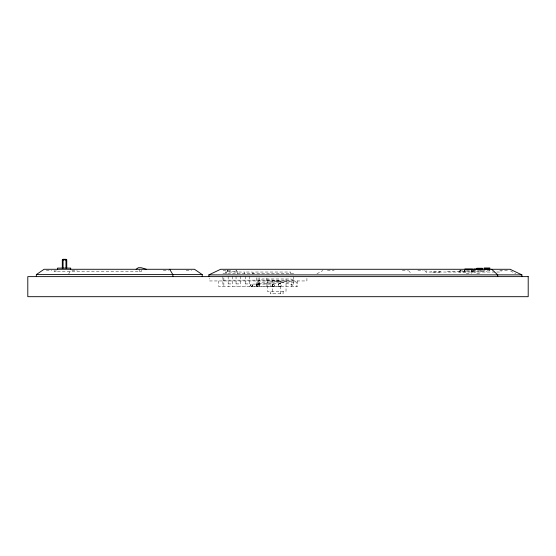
<?xml version="1.0" encoding="UTF-8"?>
<svg xmlns="http://www.w3.org/2000/svg" width="556" height="556" viewBox="0 0 556 556"><rect width="100%" height="100%" fill="white"/><g stroke="black" fill="none" stroke-linecap="round" stroke-linejoin="round"><path stroke-width="0.42" stroke-dasharray="2.78 2.08" d="M259.402 277.771C258.971 279.446 261.306 287.973 256.941 286.062C256.031 285.228 256.726 283.553 257.956 283.602L279.863 283.602C281.711 283.532 281.711 286.555 279.863 286.486L251.576 286.444L250.492 285.179L251.757 284.088L273.524 284.088C277.305 286.938 269.368 286.347 273.524 284.088M256.559 284.741L256.858 284.13M68.687 273.934L70.688 270.612M459.833 271.773L459.833 270.855L460.618 270.063M460.82 270.063L460.027 270.855L460.027 271.773M257.24 283.796A1.446 1.446 0 0 0 257.24 286.291A1.446 1.446 0 0 0 259.402 285.047A1.446 1.446 0 0 0 257.24 283.796L256.941 284.026L258.901 283.956L257.956 283.602M257.122 286.59L257.122 282.128L262.265 278.987L291.045 278.987L296.188 282.128L296.188 286.59M316.941 273.802L322.897 270.515M256.566 284.735L259.402 285.047M279.863 283.602C278.007 283.532 278.007 286.555 279.863 286.486M251.576 286.444L252.841 285.353L251.757 284.088M46.315 270.723L51.729 270.723M71.946 270.723L77.194 270.723M163.29 270.723L168.531 270.723M186.184 270.723L191.605 270.723M223.032 270.723L230.851 270.723M327.401 270.723L334.121 270.723M402.315 270.723L407.555 270.723M417.89 270.723L423.137 270.723M466.679 270.723L471.926 270.723M472.544 270.723L491.455 270.723M499.768 270.723L507.545 270.723M459.833 270.855L465.018 270.855L465.018 271.773M447.302 271.377L486.917 271.377M494.896 272.03L426.827 272.03L426.827 270.654M496.737 272.03L501.053 272.03L501.053 270.654M222.893 273.74L293.714 273.74M266.887 280.029L272.086 280.029L292.588 284.853L292.588 286.59M222.893 280.161L293.714 280.161M257.122 282.128L296.188 282.128M228.155 283.921L232.484 283.921M236.05 283.921L240.512 283.921M245.272 283.921L249.727 283.921M510.519 270.925L515.739 273.802M258.679 283.796L259.353 284.665L259.061 284.13M464.225 270.063L465.018 270.855M464.024 270.063L464.816 270.855M424.714 270.522L427.425 273.628M408.486 270.522L411.197 273.628M471.008 270.001L473.107 273.594M489.815 268.895L489.815 270.723M481.406 269.014L481.406 271.377M480.238 269.014L480.238 273.211L474.991 273.211L474.991 269.014M473.83 269.014L473.83 271.377M472.517 269.014L472.544 272.03M471.398 270.696L471.398 273.211L466.025 273.211L466.025 270.696M465.671 272.03L459.173 272.03M464.906 269.014L464.816 271.773M440.748 272.03L440.748 271.641L430.914 271.641L430.914 272.03M439.442 271.641L439.442 272.558L432.359 272.558L432.359 271.641M306.919 278.354L306.919 280.954L209.348 280.954L209.348 278.354M297.495 280.954L297.495 286.59L218.772 286.59L218.772 280.954M293.714 276.624L293.714 286.59M291.372 286.59L291.372 281.343L270.918 281.343L270.918 286.59M290.656 273.74L290.656 272.03L253.8 272.03L253.8 273.74M286.027 278.987L286.027 291.309L267.283 291.309L267.283 278.987M283.094 291.309L283.094 293.804L270.216 293.804L270.216 291.309M280.752 293.804L280.752 280.822L272.558 280.822L272.558 293.804M266.887 278.063L266.887 286.59M258.067 277.889L258.067 286.59M256.518 277.771L256.518 285.033M252.334 273.74L252.334 272.03L246.037 272.03L246.037 273.74M249.727 276.228L249.727 286.59M245.272 276.228L245.272 286.59M244.654 273.74L244.654 272.03L225.25 272.03L225.25 273.74M240.512 276.228L240.512 286.59M237.475 273.837L237.475 271.377L226.195 271.377L226.195 273.837M236.481 270.063L236.481 271.377M236.064 270.063L236.064 271.377M236.05 276.228L236.05 286.59M232.484 276.228L232.484 286.59M228.155 276.228L228.155 286.59M227.404 270.063L227.404 271.377M227.168 270.063L227.168 271.377M223.873 278.063L223.873 286.59M222.893 276.624L222.893 286.59M141.231 270.112L141.231 271.773L54.154 271.773L54.154 270.112M139.424 269.278L139.424 271.773M55.954 270.112L55.954 271.773M272.774 286.243A1.181 1.181 0 0 0 274.615 285.353A1.181 1.181 0 0 0 272.926 284.199A1.181 1.181 0 0 0 272.774 286.243M279.14 286.291A1.446 1.446 0 0 0 281.301 285.047A1.446 1.446 0 0 0 279.14 283.796A1.446 1.446 0 0 0 279.14 286.291M250.999 286.243A1.181 1.181 0 0 0 252.841 285.353A1.181 1.181 0 0 0 251.152 284.199A1.181 1.181 0 0 0 250.999 286.243"/><path stroke-width="0.83" d="M36.335 276.624L36.335 274.601L44.07 269.278L194.496 269.278L202.231 274.601L202.231 276.624M208.875 276.624L208.875 274.873L220.642 269.278L510.151 269.278L521.91 274.873L521.91 276.624M484.179 268.909L489.815 268.909M464.906 269.014L472.517 269.014M473.83 269.014L477.618 269.014M36.335 274.601L202.231 274.601M208.875 274.873L521.91 274.873M491.664 269.278L497.71 274.873L497.71 276.624M169.649 269.278L172.853 274.601L172.853 276.624M489.815 269.201L489.815 267.964L484.179 267.964L484.179 269.201M146.346 269.278L141.196 267.707L138.326 267.707L136.15 269.278M70.702 269.278L70.702 268.096L57.588 268.096L57.588 269.278M66.762 268.096L66.762 259.84L62.3 259.84L62.3 268.096M66.094 259.84L66.094 259.311L62.967 259.311L62.967 259.84M65.976 259.84L65.976 268.096M65.705 259.311L65.705 259.84M63.356 259.311L63.356 259.84M63.085 259.84L63.085 268.096M482.191 268.249L476.944 268.249L476.944 269.201L482.191 269.201L482.191 268.249M528.2 276.624L27.8 276.624L27.8 296.689L528.2 296.689L528.2 276.624"/></g></svg>
